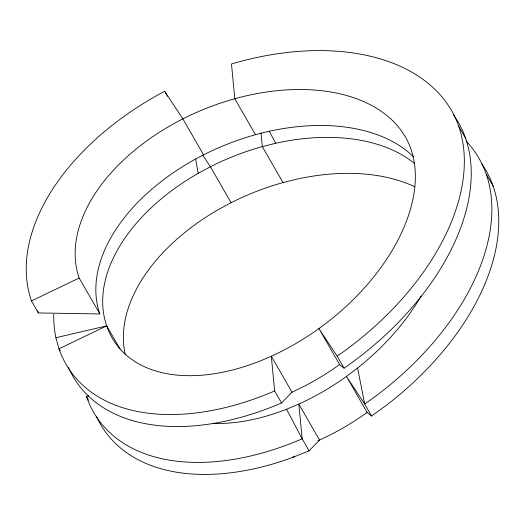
<?xml version="1.0" encoding="UTF-8"?>
<svg xmlns="http://www.w3.org/2000/svg" width="525" height="525" viewBox="0 0 525 525"><rect width="100%" height="100%" fill="white"/><g stroke="black" fill="none" stroke-linecap="round" stroke-linejoin="round"><path stroke-width="0.79" d="M70.245 371.26A231.007 142.065 -35.4 0 0 281.531 402.97L292.005 392.195L304.205 386.282A178.06 108.898 -37.1 0 0 339.603 364.547L344.065 368.169A231.007 142.065 -35.4 0 0 465.629 138.344A231.007 145.333 -24.3 0 0 453.37 114.713M96.738 416.948A231.007 142.065 -35.4 0 0 292.937 457.295L309.061 450.837L319.528 440.062L331.728 434.149A178.06 108.898 -37.1 0 0 367.126 412.414L371.595 416.036L386.256 405.366A231.007 142.065 -35.4 0 0 493.152 186.211A231.007 145.333 -24.3 0 0 481.786 163.839M292.937 457.295L294.184 456.245M421.122 296.008A178.054 108.905 -37.1 0 1 357.597 368.018L346.441 376.445A178.054 108.905 -37.1 0 1 298.837 404.079L286.558 409.251A178.054 108.905 -37.1 0 1 213.143 423.452M60.211 350.91L58.99 348.797L106.7 325.887A178.054 112.173 -22.6 0 1 198.194 173.335L210.407 166.753A178.054 112.173 -22.6 0 1 262.323 146.606L275.658 143.273A178.054 112.173 -22.6 0 1 414.363 163.36M414.901 186.815A178.06 112.179 -22.6 0 0 296.349 179.255L283.008 182.582A178.06 112.179 -22.6 0 0 231.092 202.716L218.873 209.298A178.06 112.179 -22.6 0 0 124.996 353.299L125.436 354.867M413.372 156.68A178.06 112.179 -22.6 0 0 204.599 154.324A178.06 112.179 -22.6 0 0 99.842 313.957L38.371 312.933L31.467 300.923L79.177 278.02A178.054 112.173 -22.6 0 1 208.386 107.5A178.054 112.173 -22.6 0 1 411.016 149.251A178.054 108.905 -37.1 0 1 295.568 343.698A178.054 108.905 -37.1 0 1 106.7 325.887L55.913 337.719L58.99 348.797A231.007 142.065 -35.4 0 0 274.634 390.967L281.531 402.97M88.548 400.194L86.513 396.664L88.718 395.607M318.084 440.672L319.528 440.062L298.837 404.079L302.157 438.834L309.061 450.837M31.467 300.923A231.007 145.333 -24.3 0 1 164.64 91.291L182.884 118.88L203.569 154.849M344.065 368.169L337.162 356.167L318.918 328.578L339.603 364.547M202.847 155.308L210.407 166.753L231.092 202.716M255.485 134.715L234.793 98.739L231.479 63.978A231.007 145.333 -24.3 0 1 458.725 126.341L465.629 138.344M283.008 182.582L262.323 146.606L261.01 132.864M466.115 140.969A231.007 145.333 -24.3 0 1 486.255 174.208L493.152 186.211M371.595 416.036L364.691 404.033L346.441 376.445L367.126 412.414M164.64 91.291L167.482 96.232M292.005 392.195L271.313 356.206L274.634 390.967M79.177 278.02L99.842 313.957M106.7 325.887L120.1 349.191M269.227 131.132L275.658 143.273M286.558 409.251L302.157 438.834A231.007 142.065 -35.4 0 1 86.513 396.664M357.597 368.018L364.691 404.033A231.007 142.065 -35.4 0 0 486.255 174.208M195.668 159.029L198.194 173.335M55.913 337.719A231.007 145.333 -24.3 0 1 53.773 314.239M458.725 126.341A231.007 142.065 -35.4 0 1 337.162 356.167M69.897 370.538A231.007 142.065 -35.4 0 1 68.552 367.605M38.371 312.933A231.007 145.333 -24.3 0 1 37.649 310.761"/></g></svg>
